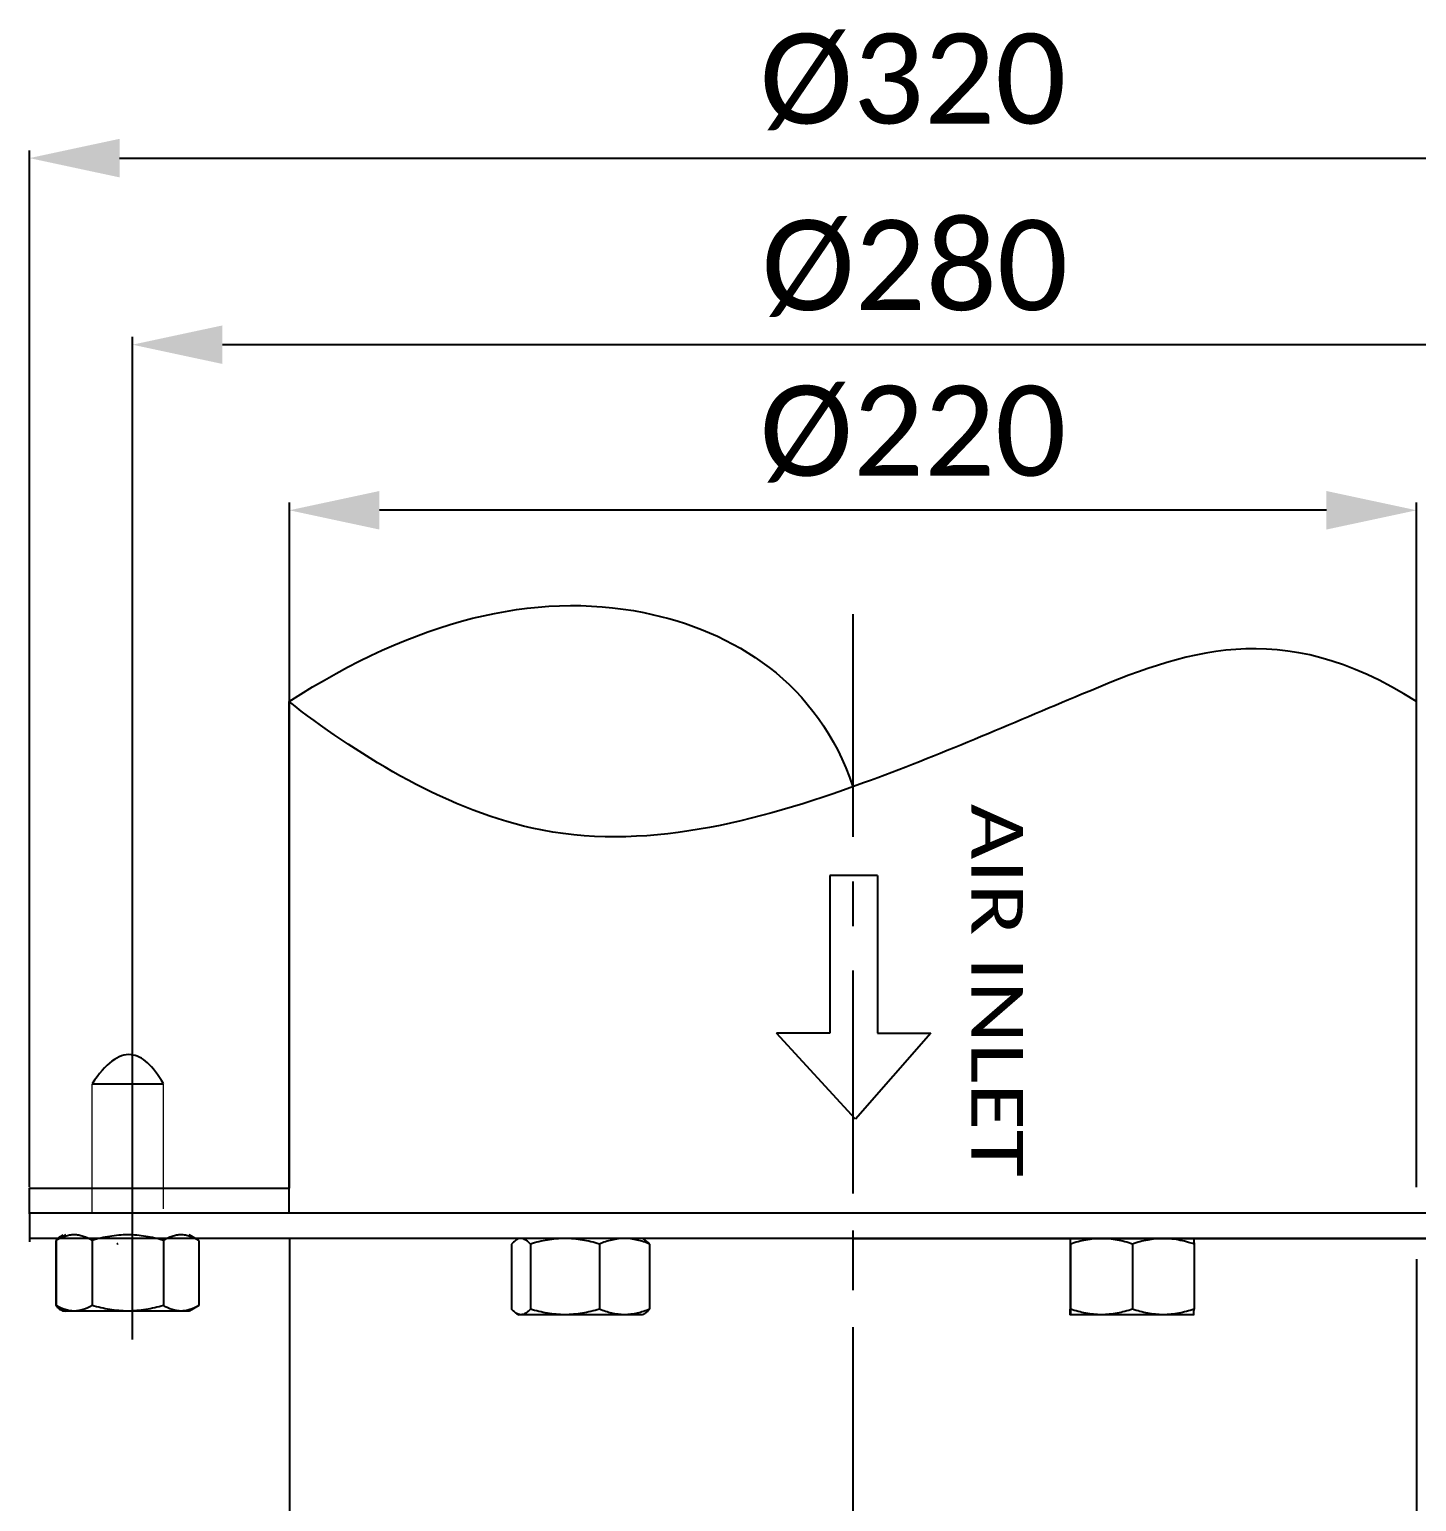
# Model space of a CAD drawing. Header units: millimetres. Extents: x 233 to 4124, y -943 to 2529.
# Drawn here: x 2350.6 to 2620.1, y 1587 to 1873.1 of the extents above; entities that cross this region are included whole.
import ezdxf
from ezdxf.enums import TextEntityAlignment as Align

# ---------------------------------------------------------------- set-up
doc = ezdxf.new("R2010")
doc.units = ezdxf.units.MM
doc.header["$LTSCALE"] = 115.5
doc.header["$PDMODE"] = 3
doc.header["$PDSIZE"] = 8
doc.linetypes.add('CENTER', pattern=[0.6, 0.375, -0.075, 0.075, -0.075])
doc.linetypes.add('DASHED', pattern=[0.2, 0.1, -0.1])
doc.layers.get('0').update_dxf_attribs({"linetype": 'CONTINUOUS'})
doc.layers.get('Defpoints').update_dxf_attribs({"linetype": 'CONTINUOUS'})
doc.layers.add('00_BUW_DATUM', color=7, linetype='CONTINUOUS')
doc.styles.get("Standard").update_dxf_attribs({"font": 'calibri.ttf'})
doc.dimstyles.new('DIMSTYLE_3', dxfattribs={"dimtxt": 17.5, "dimasz": 17.5, "dimexe": 1.5, "dimexo": 1, "dimgap": 0.875, "dimtad": 1, "dimdsep": 46, "dimtxsty": 'Standard', "dimblk": '_FILLED', "dimblk1": '_FILLED', "dimblk2": '_FILLED', "dimcen": 0.09, "dimazin": 2, "dimtp": 0.01, "dimtm": 0.01, "dimtfac": 1, "dimtofl": 0, "dimtmove": 0, "dimatfit": 3, "dimldrblk": '_FILLED', "dimfxl": 1, "dimtolj": 1, "dimarcsym": 0})

# ---------------------------------------------------------------- blocks, each defined once
blk = doc.blocks.new('_FILLED')
at = {"color": 0, "linetype": 'ByBlock'}
blk.add_solid([(0, 0), (-1, 0.214), (-1, -0.214)], dxfattribs=at)
blk = doc.blocks.new('*D205')
at = {"color": 0, "linetype": 'Continuous', "lineweight": -2}
for p, q in [((2401.07, 1648.09), (2401.07, 1781.12)), ((2602.57, 1779.62), (2418.57, 1779.62)), ((2620.07, 1648.09), (2620.07, 1781.12))]:
    blk.add_line(p, q, dxfattribs=at)
at = {"layer": 'Defpoints', "color": 0}
for p in [(2401.07, 1779.62), (2401.07, 1647.09), (2620.07, 1647.09)]:
    blk.add_point(p, dxfattribs=at)
at = {"color": 0, "linetype": 'ByBlock', "lineweight": -2, "xscale": 17.5, "yscale": 17.5, "zscale": 17.5, "rotation": 180}
blk.add_blockref('_FILLED', (2401.07, 1779.62), dxfattribs=at)
at = {"color": 0, "linetype": 'ByBlock', "lineweight": -2, "xscale": 17.5, "yscale": 17.5, "zscale": 17.5}
blk.add_blockref('_FILLED', (2620.07, 1779.62), dxfattribs=at)
at = {"color": 0, "insert": (2522.24, 1803.83), "char_height": 17.5, "attachment_point": 2, "line_spacing_factor": 0.9}
blk.add_mtext('\\A1;%%c220', dxfattribs=at)
blk = doc.blocks.new('*D206')
at = {"color": 0, "linetype": 'Continuous', "lineweight": -2}
for p, q in [((2350.57, 1648.09), (2350.57, 1849.56)), ((2670.57, 1648.09), (2670.57, 1849.56)), ((2368.07, 1848.06), (2653.07, 1848.06))]:
    blk.add_line(p, q, dxfattribs=at)
at = {"layer": 'Defpoints', "color": 0}
for p in [(2670.57, 1848.06), (2350.57, 1647.09), (2670.57, 1647.09)]:
    blk.add_point(p, dxfattribs=at)
at = {"color": 0, "linetype": 'ByBlock', "lineweight": -2, "xscale": 17.5, "yscale": 17.5, "zscale": 17.5, "rotation": 180}
blk.add_blockref('_FILLED', (2350.57, 1848.06), dxfattribs=at)
at = {"color": 0, "linetype": 'ByBlock', "lineweight": -2, "xscale": 17.5, "yscale": 17.5, "zscale": 17.5}
blk.add_blockref('_FILLED', (2670.57, 1848.06), dxfattribs=at)
at = {"color": 0, "insert": (2522.24, 1872.27), "char_height": 17.5, "attachment_point": 2, "line_spacing_factor": 0.9}
blk.add_mtext('\\A1;%%c320', dxfattribs=at)
blk = doc.blocks.new('*D209')
at = {"color": 0, "linetype": 'Continuous', "lineweight": -2}
for p, q in [((2370.57, 1618.47), (2370.57, 1813.3)), ((2633.07, 1811.8), (2388.07, 1811.8)), ((2650.57, 1668.09), (2650.57, 1813.3))]:
    blk.add_line(p, q, dxfattribs=at)
at = {"layer": 'Defpoints', "color": 0}
for p in [(2370.57, 1811.8), (2650.57, 1667.09), (2370.57, 1617.47)]:
    blk.add_point(p, dxfattribs=at)
at = {"color": 0, "linetype": 'ByBlock', "lineweight": -2, "xscale": 17.5, "yscale": 17.5, "zscale": 17.5, "rotation": 180}
blk.add_blockref('_FILLED', (2370.57, 1811.8), dxfattribs=at)
at = {"color": 0, "linetype": 'ByBlock', "lineweight": -2, "xscale": 17.5, "yscale": 17.5, "zscale": 17.5}
blk.add_blockref('_FILLED', (2650.57, 1811.8), dxfattribs=at)
at = {"color": 0, "insert": (2522.59, 1836.01), "char_height": 17.5, "attachment_point": 2, "line_spacing_factor": 0.9}
blk.add_mtext('\\A1;%%c280', dxfattribs=at)
blk = doc.blocks.new('ARROW_2_BL1', base_point=(965.05, 1014.41))
at = {"color": 7, "linetype": 'Continuous'}
for p, q in [((972, 1019.03), (972, 1029.41)), ((972, 1029.41), (988.75, 1014.72)), ((941.36, 1019.03), (941.36, 1009.78)), ((941.36, 1019.03), (972, 1019.03)), ((988.75, 1014.72), (972, 999.41)), ((941.36, 1009.78), (972, 1009.78)), ((972, 1009.78), (972, 999.41))]:
    blk.add_line(p, q, dxfattribs=at)

msp = doc.modelspace()

# ---------------------------------------------------------------- linework, layer by layer
at = {"linetype": 'CENTER'}
msp.add_line((2510.57446, 1759.46007), (2510.57446, 964.87595), dxfattribs=at)
at = {"linetype": 'Continuous'}
for p, q in [((2401.06931, 1647.89174), (2401.06931, 1747.89174)), ((2401.0016, 1643.08716), (2401.0016, 1742.42984)), ((2362.74641, 1668.14463), (2376.60264, 1668.14463)), ((2350.56931, 1647.89174), (2401.06931, 1647.89174)), ((2350.56931, 1642.89174), (2350.56931, 1647.89174)), ((2350.57446, 1643.08716), (2670.57446, 1643.08716)), ((2350.57446, 1643.08716), (2350.57446, 1638.08716)), ((2350.57446, 1642.42984), (2350.57446, 1637.42984)), ((2670.57446, 1638.08716), (2350.57446, 1638.08716)), ((2401.07446, 1638.08716), (2401.07446, 1559.62352)), ((2620.07446, 1634.08716), (2620.07446, 1559.62352)), ((2510.57446, 1604.08752), (2510.57446, 1591.63003))]:
    msp.add_line(p, q, dxfattribs=at)
at = {"linetype": 'DASHED'}
msp.add_line((2510.57446, 1662.73246), (2510.57446, 1604.08752), dxfattribs=at)
for q in [(2370.57446, 1638.08716), (2650.57446, 1638.08716), (2650.57446, 1638.08716)]:
    msp.add_line((2510.57446, 1638.08716), q)
at = {"linetype": 'Continuous', "const_width": 0.25}
for points in [[(2362.74641, 1643.14463), (2362.74641, 1668.14463)], [(2376.60264, 1643.80196), (2376.60264, 1668.14463)]]:
    msp.add_lwpolyline(points, dxfattribs=at)
at = {"linetype": 'Continuous'}
for points, knots in [([(2401.0016, 1742.42984), (2425.54651, 1758.24974), (2467.29989, 1768.73472), (2503.88007, 1746.03738), (2510.57446, 1725.88036)], [0, 0, 0, 0, 0.550330011, 1, 1, 1, 1]), ([(2620.07446, 1742.42984), (2593.56275, 1759.4126), (2561.2198, 1746.83872), (2507.39546, 1723.23259), (2451.63903, 1708.24894), (2413.39367, 1732.78168), (2401.0016, 1742.42984)], [0, 0, 0, 0, 0.283882304, 0.483821584, 0.767568607, 1, 1, 1, 1]), ([(2376.60264, 1668.14463), (2374.57738, 1671.73143), (2370.1362, 1675.72784), (2365.35809, 1672.14105), (2362.74641, 1668.14463)], [0, 0, 0, 0, 0.472991657, 1, 1, 1, 1])]:
    msp.add_open_spline(points, degree=3, knots=knots, dxfattribs=at)
at = {"layer": '00_BUW_DATUM', "linetype": 'Continuous'}
for p, q in [((2355.70536, 1637.73017), (2355.70536, 1625.07376)), ((2355.75754, 1637.73017), (2355.75754, 1625.07376)), ((2357.61377, 1638.80196), (2355.79757, 1637.75338)), ((2357.07129, 1638.80196), (2356.66465, 1638.56719)), ((2362.74641, 1637.73017), (2362.74641, 1625.07376)), ((2367.74257, 1637.07008), (2367.59581, 1637.01537)), ((2367.68387, 1637.0509), (2367.59581, 1637.01537)), ((2367.68868, 1637.03855), (2367.64799, 1637.01537)), ((2367.68892, 1637.03687), (2367.64799, 1637.01537)), ((2367.74179, 1637.074), (2367.68387, 1637.0509)), ((2376.60264, 1637.73017), (2376.60264, 1625.07376)), ((2383.47, 1637.73017), (2381.61377, 1638.80196)), ((2383.47, 1637.73017), (2383.47, 1625.07376)), ((2444.25205, 1637.01537), (2444.25205, 1624.35896)), ((2445.6543, 1638.08716), (2445.21395, 1637.83293)), ((2447.90607, 1637.01537), (2447.90607, 1624.35896)), ((2461.30832, 1637.01537), (2461.30832, 1624.35896)), ((2469.6543, 1638.08716), (2470.09465, 1637.83293)), ((2471.05654, 1637.01537), (2471.05654, 1624.35896)), ((2552.76936, 1637.01537), (2552.76936, 1624.35896)), ((2552.83952, 1637.01537), (2552.83952, 1624.35896)), ((2564.87444, 1637.01537), (2564.87444, 1624.35896)), ((2576.83921, 1637.01537), (2576.83921, 1624.35896)), ((2355.85212, 1625.01905), (2355.70536, 1625.07376)), ((2355.7509, 1625.05532), (2355.70536, 1625.07376)), ((2355.85134, 1625.01513), (2355.7509, 1625.05532)), ((2355.79848, 1625.05226), (2355.75754, 1625.07376)), ((2355.79823, 1625.05057), (2355.75754, 1625.07376)), ((2355.79757, 1625.05055), (2357.61377, 1624.00196)), ((2383.47, 1625.07376), (2381.61377, 1624.00196)), ((2356.66465, 1624.23674), (2357.07129, 1624.00196)), ((2381.61377, 1624.00196), (2357.07129, 1624.00196)), ((2445.21395, 1623.5414), (2445.6543, 1623.28716)), ((2469.6543, 1623.28716), (2445.6543, 1623.28716)), ((2470.09465, 1623.5414), (2469.6543, 1623.28716)), ((2576.80413, 1623.28716), (2552.80444, 1623.28716))]:
    msp.add_line(p, q, dxfattribs=at)
for centre, radius, start, end in [((2372.90322, 1632.34697), 7.06842, 138.3611442, 138.665115), ((2372.73409, 1632.49739), 6.84208, 137.9769524, 138.3615585), ((2361.01277, 1629.74216), 7.06842, 221.334885, 221.6388558), ((2360.84364, 1629.59173), 6.84208, 221.6384415, 222.0230476)]:
    msp.add_arc(centre, radius, start, end, dxfattribs=at)
for points, knots in [([(2355.76083, 1637.79248), (2355.90183, 1637.94894), (2356.18185, 1638.23281), (2356.5024, 1638.4735), (2356.66465, 1638.56718)], [0, 0, 0, 0, 0.529233617, 1, 1, 1, 1]), ([(2359.25198, 1638.80196), (2358.95918, 1638.80196), (2358.36699, 1638.75203), (2357.18354, 1638.45978), (2356.34113, 1638.06135), (2355.79823, 1637.75335)], [0, 0, 0, 0, 0.240940645, 0.486377773, 1, 1, 1, 1]), ([(2362.74641, 1637.73017), (2362.1975, 1638.04433), (2361.34571, 1638.45146), (2360.14785, 1638.75078), (2359.54833, 1638.80196), (2359.25198, 1638.80196)], [0, 0, 0, 0, 0.513849028, 0.759221037, 1, 1, 1, 1]), ([(2369.67453, 1638.80196), (2368.50339, 1638.80196), (2366.15732, 1638.59736), (2363.87208, 1638.05512), (2362.74641, 1637.73017)], [0, 0, 0, 0, 0.499895532, 1, 1, 1, 1]), ([(2376.60264, 1637.73017), (2375.47698, 1638.05512), (2373.19174, 1638.59736), (2370.84567, 1638.80196), (2369.67453, 1638.80196)], [0, 0, 0, 0, 0.500104482, 1, 1, 1, 1]), ([(2380.03632, 1638.80196), (2379.74508, 1638.80196), (2379.15562, 1638.75072), (2377.97757, 1638.45101), (2377.14127, 1638.0439), (2376.60264, 1637.73017)], [0, 0, 0, 0, 0.240367425, 0.485536153, 1, 1, 1, 1]), ([(2383.42997, 1637.75338), (2382.89724, 1638.06096), (2382.07016, 1638.45936), (2380.9063, 1638.75197), (2380.32406, 1638.80196), (2380.03632, 1638.80196)], [0, 0, 0, 0, 0.514227646, 0.759464065, 1, 1, 1, 1]), ([(2445.21395, 1637.83292), (2445.04151, 1637.73336), (2444.70103, 1637.47914), (2444.40237, 1637.17992), (2444.25205, 1637.01537)], [0, 0, 0, 0, 0.471854684, 1, 1, 1, 1]), ([(2447.90607, 1637.01537), (2447.76429, 1637.17057), (2447.48208, 1637.45451), (2447.02931, 1637.80277), (2446.56274, 1638.03171), (2446.23542, 1638.08716), (2446.07906, 1638.08716)], [0, 0, 0, 0, 0.289894401, 0.550884782, 0.784376546, 1, 1, 1, 1]), ([(2454.60719, 1638.08716), (2453.47416, 1638.08716), (2451.20256, 1637.88216), (2448.99383, 1637.34002), (2447.90607, 1637.01537)], [0, 0, 0, 0, 0.499527276, 1, 1, 1, 1]), ([(2461.30832, 1637.01537), (2460.22055, 1637.34002), (2458.01182, 1637.88216), (2455.74022, 1638.08716), (2454.60719, 1638.08716)], [0, 0, 0, 0, 0.500472739, 1, 1, 1, 1]), ([(2466.18243, 1638.08716), (2465.35566, 1638.08716), (2463.67984, 1637.87671), (2462.08995, 1637.3361), (2461.30832, 1637.01537)], [0, 0, 0, 0, 0.494582853, 1, 1, 1, 1]), ([(2471.05654, 1637.01537), (2470.27491, 1637.3361), (2468.68502, 1637.87671), (2467.0092, 1638.08716), (2466.18243, 1638.08716)], [0, 0, 0, 0, 0.505417161, 1, 1, 1, 1]), ([(2470.09465, 1637.83292), (2470.26709, 1637.73336), (2470.60756, 1637.47914), (2470.90623, 1637.17992), (2471.05654, 1637.01537)], [0, 0, 0, 0, 0.471854684, 1, 1, 1, 1]), ([(2552.80444, 1638.08716), (2552.80272, 1638.08716), (2552.80181, 1638.07792), (2552.79925, 1638.06664), (2552.79753, 1638.04202), (2552.79524, 1638.01057), (2552.79314, 1637.96934), (2552.78997, 1637.89776), (2552.78624, 1637.78782), (2552.78196, 1637.63316), (2552.77769, 1637.4499), (2552.77343, 1637.24081), (2552.77073, 1637.09309), (2552.76936, 1637.01537)], [0, 0, 0, 0, 0.004811009, 0.017946575, 0.039568801, 0.069620026, 0.107929537, 0.154290339, 0.270245159, 0.415275704, 0.586941558, 0.782685582, 1, 1, 1, 1]), ([(2552.83952, 1637.01537), (2552.83815, 1637.09309), (2552.83545, 1637.24081), (2552.83118, 1637.4499), (2552.82692, 1637.63316), (2552.82263, 1637.78782), (2552.81891, 1637.89776), (2552.81574, 1637.96934), (2552.81364, 1638.01057), (2552.81135, 1638.04202), (2552.80963, 1638.06664), (2552.80707, 1638.07792), (2552.80616, 1638.08716), (2552.80444, 1638.08716)], [0, 0, 0, 0, 0.217314417, 0.413058443, 0.584724309, 0.729754853, 0.845709679, 0.892070477, 0.930379975, 0.960431206, 0.982053437, 0.995188996, 1, 1, 1, 1]), ([(2558.85698, 1638.08716), (2557.83866, 1638.08716), (2555.79085, 1637.88068), (2553.81297, 1637.33891), (2552.83952, 1637.01537)], [0, 0, 0, 0, 0.498167736, 1, 1, 1, 1]), ([(2564.87444, 1637.01537), (2563.90099, 1637.33891), (2561.9231, 1637.88068), (2559.8753, 1638.08716), (2558.85698, 1638.08716)], [0, 0, 0, 0, 0.501832278, 1, 1, 1, 1]), ([(2570.85682, 1638.08716), (2569.84438, 1638.08716), (2567.80804, 1637.88059), (2565.84202, 1637.33884), (2564.87444, 1637.01537)], [0, 0, 0, 0, 0.498085788, 1, 1, 1, 1]), ([(2576.83921, 1637.01537), (2576.48852, 1637.13261), (2575.08479, 1637.57147), (2573.63593, 1637.87878), (2572.5409, 1637.99625)], [0, 0, 0, 0, 0.251358072, 1, 1, 1, 1]), ([(2576.80413, 1638.08716), (2576.80585, 1638.08716), (2576.80676, 1638.07792), (2576.80932, 1638.06664), (2576.81104, 1638.04202), (2576.81333, 1638.01057), (2576.81543, 1637.96934), (2576.8186, 1637.89776), (2576.82233, 1637.78782), (2576.82661, 1637.63316), (2576.83088, 1637.4499), (2576.83514, 1637.24081), (2576.83784, 1637.09309), (2576.83921, 1637.01537)], [0, 0, 0, 0, 0.004811009, 0.017946575, 0.039568801, 0.069620026, 0.107929537, 0.154290339, 0.270245159, 0.415275704, 0.586941558, 0.782685582, 1, 1, 1, 1]), ([(2355.76083, 1625.01145), (2355.90183, 1624.85498), (2356.18185, 1624.57112), (2356.5024, 1624.33042), (2356.66465, 1624.23674)], [0, 0, 0, 0, 0.529233617, 1, 1, 1, 1]), ([(2359.25198, 1624.00196), (2358.95918, 1624.00196), (2358.36699, 1624.0519), (2357.18354, 1624.34414), (2356.34113, 1624.74258), (2355.79823, 1625.05057)], [0, 0, 0, 0, 0.240940645, 0.486377773, 1, 1, 1, 1]), ([(2362.74641, 1625.07376), (2362.1975, 1624.7596), (2361.34571, 1624.35247), (2360.14785, 1624.05315), (2359.54833, 1624.00196), (2359.25198, 1624.00196)], [0, 0, 0, 0, 0.513849028, 0.759221037, 1, 1, 1, 1]), ([(2369.67453, 1624.00196), (2368.50339, 1624.00196), (2366.15732, 1624.20657), (2363.87208, 1624.7488), (2362.74641, 1625.07376)], [0, 0, 0, 0, 0.499895532, 1, 1, 1, 1]), ([(2376.60264, 1625.07376), (2375.47698, 1624.7488), (2373.19174, 1624.20657), (2370.84567, 1624.00196), (2369.67453, 1624.00196)], [0, 0, 0, 0, 0.500104482, 1, 1, 1, 1]), ([(2380.03632, 1624.00196), (2379.74508, 1624.00196), (2379.15562, 1624.0532), (2377.97757, 1624.35292), (2377.14127, 1624.76002), (2376.60264, 1625.07376)], [0, 0, 0, 0, 0.240367425, 0.485536153, 1, 1, 1, 1]), ([(2383.42997, 1625.05055), (2382.89724, 1624.74297), (2382.07016, 1624.34456), (2380.9063, 1624.05195), (2380.32406, 1624.00196), (2380.03632, 1624.00196)], [0, 0, 0, 0, 0.514227646, 0.759464065, 1, 1, 1, 1]), ([(2445.21395, 1623.54141), (2445.04151, 1623.64097), (2444.70103, 1623.89519), (2444.40237, 1624.19441), (2444.25205, 1624.35896)], [0, 0, 0, 0, 0.471854684, 1, 1, 1, 1]), ([(2446.07906, 1623.28716), (2445.93285, 1623.28716), (2445.62829, 1623.33512), (2445.34993, 1623.46289), (2445.21395, 1623.54141)], [0, 0, 0, 0, 0.482186766, 1, 1, 1, 1]), ([(2447.90607, 1624.35896), (2447.76429, 1624.20376), (2447.48208, 1623.91982), (2447.02931, 1623.57156), (2446.56274, 1623.34262), (2446.23542, 1623.28716), (2446.07906, 1623.28716)], [0, 0, 0, 0, 0.289894401, 0.550884782, 0.784376546, 1, 1, 1, 1]), ([(2454.60719, 1623.28716), (2453.47416, 1623.28716), (2451.20256, 1623.49217), (2448.99383, 1624.03431), (2447.90607, 1624.35896)], [0, 0, 0, 0, 0.499527276, 1, 1, 1, 1]), ([(2461.30832, 1624.35896), (2460.22055, 1624.03431), (2458.01182, 1623.49217), (2455.74022, 1623.28716), (2454.60719, 1623.28716)], [0, 0, 0, 0, 0.500472739, 1, 1, 1, 1]), ([(2466.18243, 1623.28716), (2465.35566, 1623.28716), (2463.67984, 1623.49762), (2462.08995, 1624.03823), (2461.30832, 1624.35896)], [0, 0, 0, 0, 0.494582853, 1, 1, 1, 1]), ([(2471.05654, 1624.35896), (2470.27491, 1624.03823), (2468.68502, 1623.49762), (2467.0092, 1623.28716), (2466.18243, 1623.28716)], [0, 0, 0, 0, 0.505417161, 1, 1, 1, 1]), ([(2470.09465, 1623.54141), (2470.26709, 1623.64097), (2470.60756, 1623.89519), (2470.90623, 1624.19441), (2471.05654, 1624.35896)], [0, 0, 0, 0, 0.471854684, 1, 1, 1, 1]), ([(2552.80444, 1623.28716), (2552.80272, 1623.28716), (2552.80181, 1623.29641), (2552.79925, 1623.30769), (2552.79753, 1623.33231), (2552.79524, 1623.36376), (2552.79314, 1623.40499), (2552.78997, 1623.47657), (2552.78624, 1623.58651), (2552.78196, 1623.74117), (2552.77769, 1623.92443), (2552.77343, 1624.13352), (2552.77073, 1624.28124), (2552.76936, 1624.35896)], [0, 0, 0, 0, 0.004811009, 0.017946575, 0.039568801, 0.069620026, 0.107929537, 0.154290339, 0.270245159, 0.415275704, 0.586941558, 0.782685582, 1, 1, 1, 1]), ([(2552.83952, 1624.35896), (2552.83815, 1624.28124), (2552.83545, 1624.13352), (2552.83118, 1623.92443), (2552.82692, 1623.74117), (2552.82263, 1623.58651), (2552.81891, 1623.47657), (2552.81574, 1623.40499), (2552.81364, 1623.36376), (2552.81135, 1623.33231), (2552.80963, 1623.30769), (2552.80707, 1623.29641), (2552.80616, 1623.28716), (2552.80444, 1623.28716)], [0, 0, 0, 0, 0.217314417, 0.413058443, 0.584724309, 0.729754853, 0.845709679, 0.892070477, 0.930379975, 0.960431206, 0.982053437, 0.995188996, 1, 1, 1, 1]), ([(2558.85698, 1623.28716), (2557.83866, 1623.28716), (2555.79085, 1623.49365), (2553.81297, 1624.03542), (2552.83952, 1624.35896)], [0, 0, 0, 0, 0.498167736, 1, 1, 1, 1]), ([(2564.87444, 1624.35896), (2563.90099, 1624.03542), (2561.9231, 1623.49365), (2559.8753, 1623.28716), (2558.85698, 1623.28716)], [0, 0, 0, 0, 0.501832278, 1, 1, 1, 1]), ([(2570.85682, 1623.28716), (2569.84438, 1623.28716), (2567.80804, 1623.49374), (2565.84202, 1624.03549), (2564.87444, 1624.35896)], [0, 0, 0, 0, 0.498085788, 1, 1, 1, 1]), ([(2576.83921, 1624.35896), (2575.87163, 1624.03549), (2573.9056, 1623.49374), (2571.86926, 1623.28716), (2570.85682, 1623.28716)], [0, 0, 0, 0, 0.501914226, 1, 1, 1, 1]), ([(2576.80413, 1623.28716), (2576.80585, 1623.28716), (2576.80676, 1623.29641), (2576.80932, 1623.30769), (2576.81104, 1623.33231), (2576.81333, 1623.36376), (2576.81543, 1623.40499), (2576.8186, 1623.47657), (2576.82233, 1623.58651), (2576.82661, 1623.74117), (2576.83088, 1623.92443), (2576.83514, 1624.13352), (2576.83784, 1624.28124), (2576.83921, 1624.35896)], [0, 0, 0, 0, 0.004811009, 0.017946575, 0.039568801, 0.069620026, 0.107929537, 0.154290339, 0.270245159, 0.415275704, 0.586941558, 0.782685582, 1, 1, 1, 1])]:
    msp.add_open_spline(points, degree=3, knots=knots, dxfattribs=at)

# ---------------------------------------------------------------- block references
at = {"linetype": 'Continuous', "rotation": 270}
msp.add_blockref('ARROW_2_BL1', (2510.72722, 1684.98101), dxfattribs=at)

# ---------------------------------------------------------------- texts
at = {"linetype": 'Continuous', "width": 1.181322}
msp.add_text('AIR INLET', height=10, rotation=270, dxfattribs=at).set_placement((2533.58025, 1722.57449), (2533.58025, 1650.12313), align=Align.FIT)

# ---------------------------------------------------------------- dimensions: what is measured, and where the dimension line sits
at = {"linetype": 'Continuous'}
dim = msp.add_linear_dim(base=(2670.57446, 1848.05709), p1=(2350.57446, 1647.08716), p2=(2670.57446, 1647.08716), text='%%c<>', dimstyle='DIMSTYLE_3', dxfattribs=at)
dim.commit()
dim.dimension.update_dxf_attribs({"geometry": '*D206', "text_midpoint": (2522.24112, 1848.05709), "dimtype": 160})
for base, p1, p2, text, picture, middle in [((2370.57446, 1811.80098), (2650.57446, 1667.08716), (2370.57446, 1617.47036), '%%c280', '*D209', (2522.59378, 1811.80098)), ((2401.07446, 1779.62324), (2620.07446, 1647.08716), (2401.07446, 1647.08716), '%%c220', '*D205', (2522.24112, 1779.62324))]:
    dim = msp.add_linear_dim(base=base, p1=p1, p2=p2, angle=180, text=text, dimstyle='DIMSTYLE_3', override={"dimtxsty": 'Standard'}, dxfattribs=at)
    dim.commit()
    dim.dimension.update_dxf_attribs({"geometry": picture, "text_midpoint": middle, "dimtype": 160})

doc.saveas('drawing.dxf')
